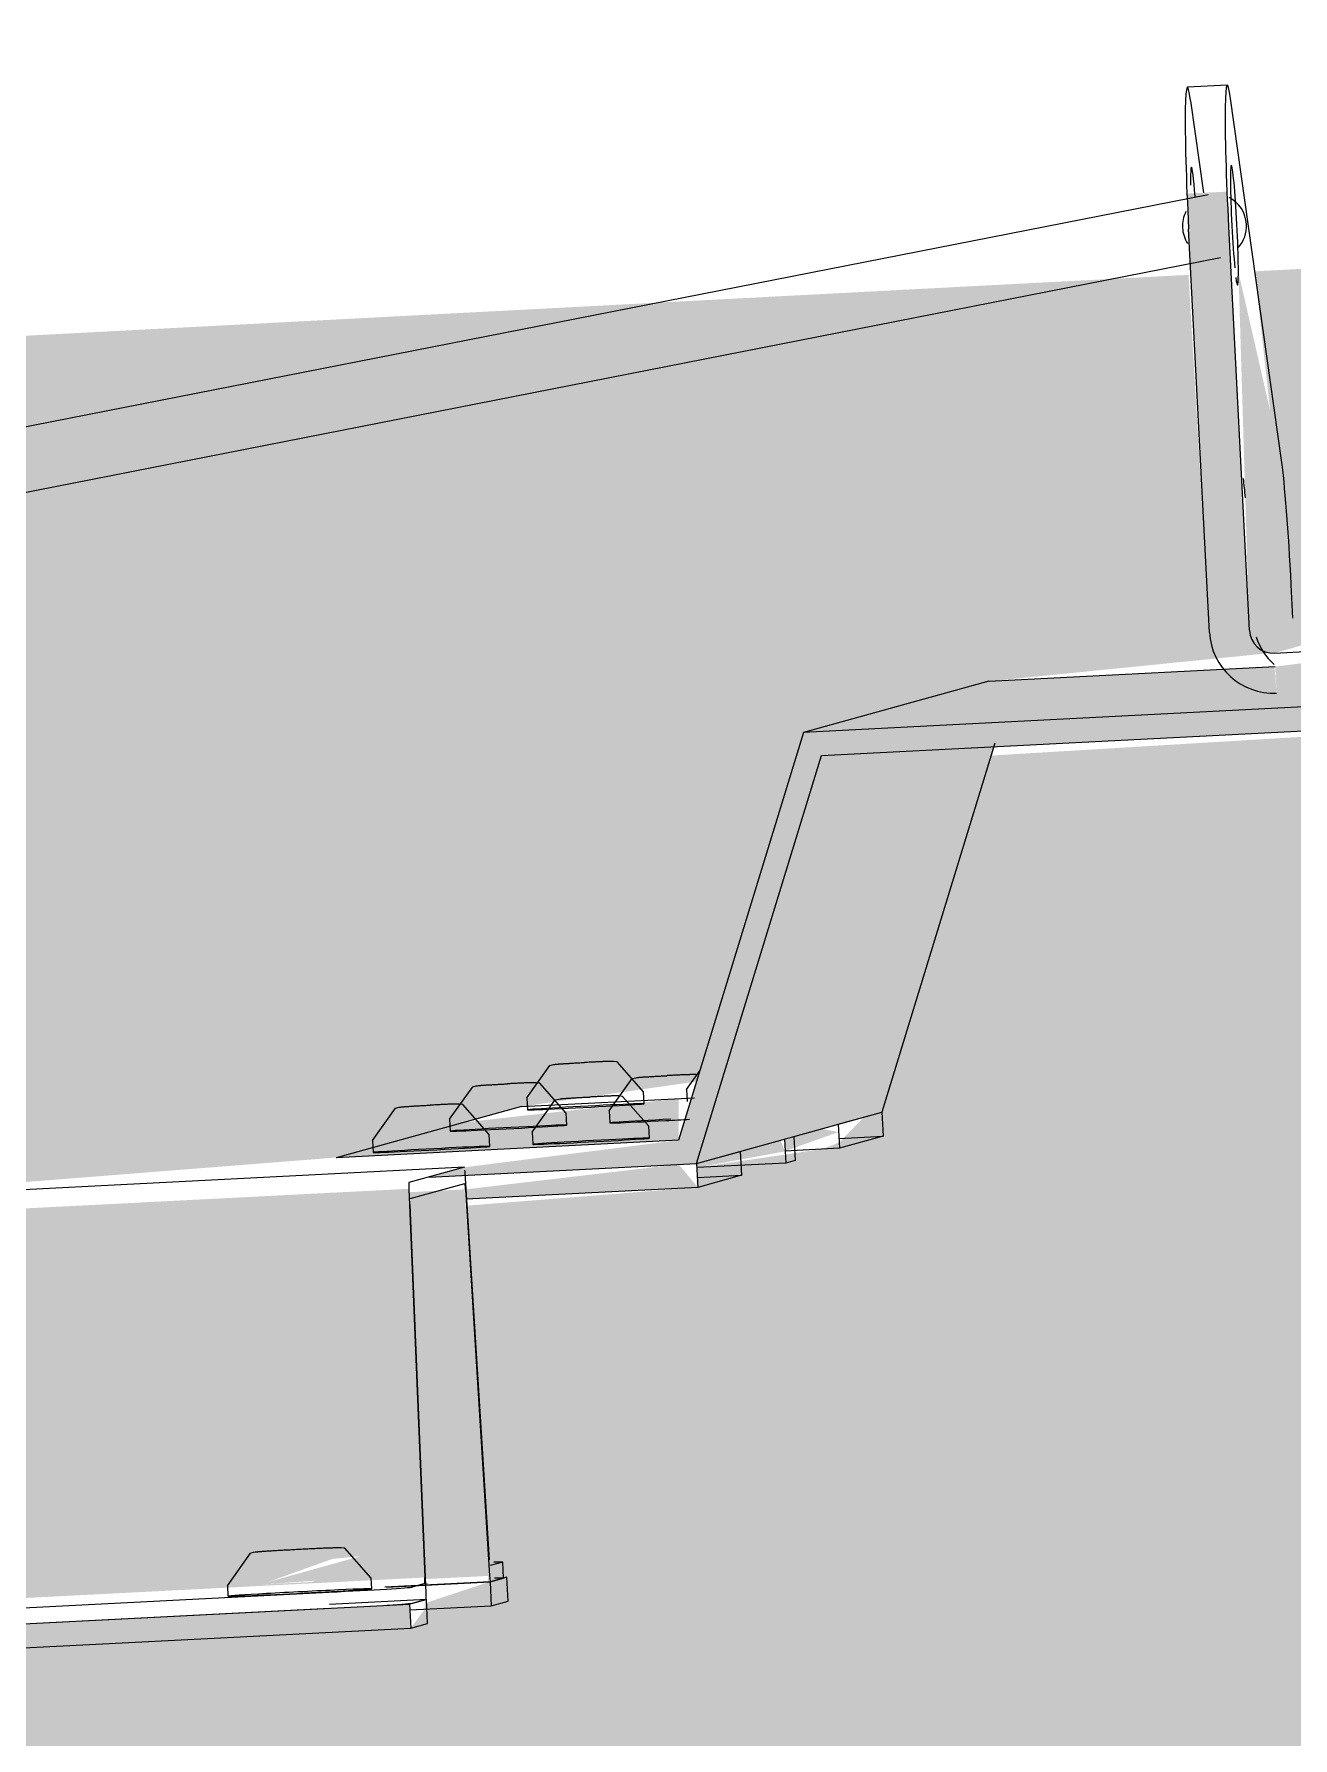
# Model space of a CAD drawing. Header units: millimetres. Extents: x -4612930 to -4329258, y -1064 to 30311.
# Drawn here: x -4403151.1 to -4402993.8, y 11103.3 to 11316.2 of the extents above; entities that cross this region are included whole.
import ezdxf

# ---------------------------------------------------------------- set-up
doc = ezdxf.new("R2010")
doc.units = ezdxf.units.MM
for name, color, linetype, lineweight in [('A-ROOF-PATT', 132, 'Continuous', 5), ('A-WALL-PATT', 111, 'Continuous', 5), ('Q-SPCQ', 91, 'Continuous', 5)]:
    doc.layers.add(name, color=color, linetype=linetype, lineweight=lineweight)

# ---------------------------------------------------------------- blocks, each defined once
blk = doc.blocks.new('Static Line_Sayfa_Metal Deck_Pan Mount - Up to 15 _ pitch - Max 2 Users-1848369-NORTH EAST')
at = {"layer": 'Q-SPCQ'}
for points in [[(4296187.08, 11291.86), (4296192.06, 11292.11), (4296191.86, 11296.49), (4296186.87, 11296.24)], [(4296194.66, 11241.68), (4296200.11, 11243.19), (4296198.68, 11262.94), (4296193.31, 11286.42), (4296194.63, 11242.7)], [(4296138.96, 11228.92), (4296283.38, 11236.3), (4296306.52, 11242.7), (4296244.83, 11238.84), (4296244.97, 11236.33), (4296198.06, 11233.93), (4296197.81, 11237.14), (4296162.1, 11235.31)], [(4296092.19, 11173.37), (4296125.6, 11175.08), (4296141.21, 11226.03), (4296281.44, 11233.2), (4296304.15, 11184.21), (4296347.03, 11187.91), (4296346.95, 11189.4), (4296304.15, 11187.22), (4296283.38, 11236.3), (4296138.96, 11228.92), (4296123.35, 11177.97), (4296096.6, 11174.59)], [(4296125.6, 11175.08), (4296148.74, 11181.47), (4296162.73, 11227.13), (4296141.21, 11226.03), (4296125.75, 11175.58)], [(4296080.54, 11175.78), (4296123.35, 11177.97), (4296123.35, 11183.18), (4296096.6, 11180.21), (4296086.46, 11177.41)], [(4296136.66, 11176.62), (4296143.34, 11178.99), (4296141.21, 11179.39), (4296136.59, 11177.97)], [(4296125.63, 11174.55), (4296136.66, 11176.58), (4296136.05, 11177.97), (4296125.6, 11175.08)], [(4296096.79, 11170.6), (4296125.75, 11172.08), (4296123.35, 11174.96), (4296096.71, 11171.83)], [(4296091.62, 11123.13), (4296099.73, 11123.54), (4296096.6, 11171.83), (4296089.66, 11171.47), (4296091.62, 11123.33)], [(4296071.13, 11122.45), (4296080.35, 11123.12), (4296083.61, 11126), (4296071.31, 11122.57)], [(4296091.63, 11119.38), (4296099.94, 11119.8), (4296099.73, 11122.8), (4296091.63, 11120.12)], [(4296091.63, 11122.57), (4296093.35, 11122.57), (4296091.63, 11122.59)], [(4295890.31, 11106.81), (4296089.87, 11117.02), (4296089.72, 11120.02), (4295890.16, 11109.81)]]:
    blk.add_hatch(color=256, dxfattribs=at).paths.add_polyline_path(points)
h = blk.add_hatch(color=256, dxfattribs=at)
h.paths.add_polyline_path([(4296198.07, 11233.93), (4296220.02, 11235.05), (4296219.76, 11239.96), (4296197.9, 11237.14)])
h.paths.add_polyline_path([(4296189.68, 11241.42), (4296194.61, 11242.7), (4296192.06, 11292.11), (4296187.08, 11291.86), (4296189.66, 11241.68)])
h = blk.add_hatch(color=256, dxfattribs=at)
h.paths.add_polyline_path([(4295892.06, 11113.12), (4295988.95, 11120.02), (4295987.33, 11122.32), (4295992.32, 11121.5), (4295993.16, 11118.29), (4296091.62, 11123.33), (4296089.64, 11171.9), (4295890.09, 11161.7), (4295892.06, 11113.17)])
h.paths.add_polyline_path([(4295900.04, 11113.7), (4295909.01, 11116.91), (4295911.62, 11116.46), (4295909.01, 11114.16), (4295904.38, 11113.93)])
h.paths.add_polyline_path([(4295945.67, 11116.04), (4295954.65, 11119.25), (4295957.26, 11118.8), (4295954.65, 11116.5), (4295950.02, 11116.26)])
h.paths.add_polyline_path([(4296025.49, 11120.12), (4296030.47, 11122.57), (4296034.47, 11120.58)])
h.paths.add_polyline_path([(4296071.13, 11122.45), (4296080.11, 11125.66), (4296083.61, 11126), (4296077.56, 11122.78), (4296073.33, 11122.57)])
for p, q in [((4296191.9, 11309.79), (4296186.92, 11309.54)), ((4296187.32, 11307.85), (4296188.94, 11296.34)), ((4296198.68, 11262.94), (4296192.31, 11308.11)), ((4296189.53, 11296.11), (4295948.62, 11248.8)), ((4296189.68, 11241.42), (4296187.08, 11291.86)), ((4296192.06, 11292.11), (4296194.66, 11241.68)), ((4295950.16, 11240.95), (4296191.08, 11288.26)), ((4296200.11, 11243.19), (4296199.9, 11247.35)), ((4296197.81, 11238.84), (4296219.76, 11239.96)), ((4296283.38, 11236.3), (4296138.96, 11228.92)), ((4296162.1, 11235.31), (4296197.9, 11237.14)), ((4296162.1, 11235.31), (4296138.96, 11228.92)), ((4296141.21, 11226.03), (4296281.44, 11233.2)), ((4296138.96, 11228.92), (4296123.35, 11177.97)), ((4296162.87, 11227.59), (4296148.74, 11181.47)), ((4296125.6, 11175.08), (4296141.21, 11226.03)), ((4296124.33, 11184.29), (4296126.01, 11186.66)), ((4296103.69, 11182.17), (4296125.32, 11183.28)), ((4296104.37, 11183.27), (4296104.45, 11181.77)), ((4296119.02, 11182.52), (4296118.95, 11184.02)), ((4296124.33, 11184.29), (4296124.4, 11182.79)), ((4296103.69, 11182.17), (4296080.54, 11175.78)), ((4296109.38, 11179.86), (4296109.3, 11181.36)), ((4296114.68, 11181.63), (4296114.76, 11180.13)), ((4296125.6, 11175.08), (4296148.74, 11181.47)), ((4296143.29, 11179.97), (4296148.74, 11181.47)), ((4296148.74, 11181.47), (4296148.9, 11178.48)), ((4296094.73, 11180.61), (4296094.8, 11179.11)), ((4296099.74, 11177.2), (4296099.66, 11178.69)), ((4296105.04, 11178.96), (4296105.12, 11177.47)), ((4296119.69, 11178.22), (4296119.62, 11179.72)), ((4296143.29, 11179.97), (4296143.45, 11176.97)), ((4296123.35, 11177.97), (4296080.54, 11175.78)), ((4296085.08, 11177.94), (4296085.16, 11176.45)), ((4296125.6, 11175.08), (4296131.05, 11176.58)), ((4296131.05, 11176.58), (4296131.2, 11173.59)), ((4296136.58, 11178.11), (4296137.17, 11178.28)), ((4296136.58, 11178.11), (4296136.73, 11175.12)), ((4296143.45, 11176.97), (4296136.66, 11176.62)), ((4296137.17, 11178.28), (4296137.76, 11178.44)), ((4296137.76, 11178.44), (4296137.92, 11175.44)), ((4296143.38, 11178.19), (4296148.9, 11178.48)), ((4296148.9, 11178.48), (4296143.45, 11176.97)), ((4296096.6, 11174.59), (4296006.57, 11169.98)), ((4296096.6, 11174.59), (4296089.65, 11172.67)), ((4296092.19, 11173.37), (4296125.6, 11175.08)), ((4296092.19, 11173.37), (4296125.6, 11175.08)), ((4296125.6, 11175.08), (4296125.75, 11172.08)), ((4296136.73, 11175.12), (4296125.63, 11174.55)), ((4296137.32, 11175.28), (4296136.73, 11175.12)), ((4296137.92, 11175.44), (4296137.32, 11175.28)), ((4296089.81, 11170.69), (4296096.63, 11172.57)), ((4296099.7, 11125.56), (4296096.68, 11173.85)), ((4296125.69, 11173.31), (4296131.2, 11173.59)), ((4296131.2, 11173.59), (4296125.75, 11172.08)), ((4296089.64, 11171.9), (4296091.62, 11123.33)), ((4296096.71, 11171.83), (4296099.73, 11123.54)), ((4296125.75, 11172.08), (4296096.79, 11170.6)), ((4296091.78, 11121.35), (4296089.81, 11169.93)), ((4296085, 11121.92), (4296084.94, 11123.24)), ((4296101.36, 11125.26), (4296099.78, 11124.82)), ((4296101.88, 11123.38), (4296099.78, 11122.8)), ((4296099.81, 11122.81), (4296101.46, 11123.26)), ((4296101.47, 11123.27), (4296101.36, 11125.26)), ((4296102.03, 11120.38), (4296101.88, 11123.38)), ((4295900.04, 11112.32), (4296079.64, 11121.5)), ((4296066.96, 11122.31), (4296067.03, 11121)), ((4296099.78, 11122.8), (4296086.63, 11122.12)), ((4296086.82, 11122.14), (4296099.81, 11122.81)), ((4296091.61, 11122.57), (4296090.04, 11122.13)), ((4296099.78, 11122.8), (4296099.94, 11119.8)), ((4295890.16, 11109.81), (4296089.72, 11120.02)), ((4295900.14, 11110.32), (4296079.74, 11119.51)), ((4296091.82, 11120.6), (4296079.72, 11119.98)), ((4296091.82, 11120.6), (4296089.72, 11120.02)), ((4296089.72, 11120.02), (4296089.87, 11117.02)), ((4296089.76, 11119.28), (4296099.94, 11119.8)), ((4296090.14, 11120.13), (4296091.78, 11120.59)), ((4296091.97, 11117.6), (4296091.82, 11120.6)), ((4296099.94, 11119.8), (4296102.03, 11120.38)), ((4295890.31, 11106.81), (4296089.87, 11117.02)), ((4296089.87, 11117.02), (4296091.97, 11117.6))]:
    blk.add_line(p, q, dxfattribs=at)
at = {"layer": 'Q-SPCQ', "flags": 128}
for points in [[(4296104.37, 11183.27), (4296107.25, 11187.32), (4296107.7, 11187.42), (4296107.87, 11187.45), (4296107.97, 11187.46), (4296108.04, 11187.47), (4296108.1, 11187.47), (4296108.16, 11187.48), (4296108.21, 11187.48), (4296108.27, 11187.49), (4296108.33, 11187.49), (4296108.39, 11187.5), (4296108.46, 11187.5), (4296108.53, 11187.51), (4296108.6, 11187.51), (4296108.68, 11187.52), (4296108.76, 11187.52), (4296108.84, 11187.53), (4296108.93, 11187.53), (4296109.02, 11187.54), (4296109.12, 11187.54), (4296109.22, 11187.55), (4296109.32, 11187.56), (4296109.43, 11187.56), (4296109.54, 11187.57), (4296109.65, 11187.57), (4296109.76, 11187.58), (4296109.88, 11187.59), (4296110, 11187.59), (4296110.12, 11187.6), (4296110.24, 11187.61), (4296110.37, 11187.62), (4296110.5, 11187.62), (4296110.62, 11187.63), (4296110.75, 11187.64), (4296110.88, 11187.64), (4296111.02, 11187.65), (4296111.15, 11187.66), (4296111.28, 11187.66), (4296111.41, 11187.67), (4296111.55, 11187.68), (4296111.59, 11187.68)], [(4296118.95, 11184.02), (4296115.66, 11187.75), (4296115.2, 11187.81), (4296115.03, 11187.82), (4296114.94, 11187.82), (4296114.87, 11187.82), (4296114.81, 11187.82), (4296114.75, 11187.82), (4296114.69, 11187.82), (4296114.63, 11187.82), (4296114.57, 11187.81), (4296114.51, 11187.81), (4296114.45, 11187.81), (4296114.38, 11187.81), (4296114.3, 11187.8), (4296114.22, 11187.8), (4296114.14, 11187.8), (4296114.06, 11187.8), (4296113.97, 11187.79), (4296113.88, 11187.79), (4296113.78, 11187.78), (4296113.68, 11187.78), (4296113.58, 11187.78), (4296113.48, 11187.77), (4296113.37, 11187.77), (4296113.25, 11187.76), (4296113.14, 11187.76), (4296113.02, 11187.75), (4296112.9, 11187.74), (4296112.78, 11187.74), (4296112.66, 11187.73), (4296112.53, 11187.73), (4296112.41, 11187.72), (4296112.28, 11187.71), (4296112.15, 11187.71), (4296112.02, 11187.7), (4296111.89, 11187.69), (4296111.75, 11187.69), (4296111.62, 11187.68), (4296111.59, 11187.68)], [(4296094.73, 11180.61), (4296097.61, 11184.66), (4296098.06, 11184.76), (4296098.23, 11184.78), (4296098.33, 11184.8), (4296098.4, 11184.8), (4296098.46, 11184.81), (4296098.51, 11184.81), (4296098.57, 11184.82), (4296098.63, 11184.82), (4296098.69, 11184.83), (4296098.75, 11184.83), (4296098.82, 11184.84), (4296098.88, 11184.84), (4296098.96, 11184.85), (4296099.04, 11184.85), (4296099.12, 11184.86), (4296099.2, 11184.86), (4296099.29, 11184.87), (4296099.38, 11184.87), (4296099.48, 11184.88), (4296099.58, 11184.89), (4296099.68, 11184.89), (4296099.78, 11184.9), (4296099.89, 11184.9), (4296100, 11184.91), (4296100.12, 11184.92), (4296100.24, 11184.92), (4296100.35, 11184.93), (4296100.48, 11184.94), (4296100.6, 11184.94), (4296100.73, 11184.95), (4296100.85, 11184.96), (4296100.98, 11184.96), (4296101.11, 11184.97), (4296101.24, 11184.98), (4296101.37, 11184.99), (4296101.51, 11184.99), (4296101.64, 11185), (4296101.77, 11185.01), (4296101.91, 11185.01), (4296101.95, 11185.02)], [(4296109.3, 11181.36), (4296106.02, 11185.09), (4296105.56, 11185.15), (4296105.39, 11185.15), (4296105.29, 11185.16), (4296105.22, 11185.16), (4296105.16, 11185.15), (4296105.11, 11185.15), (4296105.05, 11185.15), (4296104.99, 11185.15), (4296104.93, 11185.15), (4296104.87, 11185.15), (4296104.8, 11185.15), (4296104.73, 11185.14), (4296104.66, 11185.14), (4296104.58, 11185.14), (4296104.5, 11185.13), (4296104.42, 11185.13), (4296104.33, 11185.13), (4296104.24, 11185.12), (4296104.14, 11185.12), (4296104.04, 11185.12), (4296103.94, 11185.11), (4296103.83, 11185.11), (4296103.72, 11185.1), (4296103.61, 11185.1), (4296103.5, 11185.09), (4296103.38, 11185.09), (4296103.26, 11185.08), (4296103.14, 11185.07), (4296103.02, 11185.07), (4296102.89, 11185.06), (4296102.76, 11185.06), (4296102.64, 11185.05), (4296102.51, 11185.04), (4296102.37, 11185.04), (4296102.24, 11185.03), (4296102.11, 11185.02), (4296101.98, 11185.02), (4296101.95, 11185.02)], [(4296114.68, 11181.63), (4296117.56, 11185.68), (4296118.02, 11185.78), (4296118.18, 11185.81), (4296118.28, 11185.82), (4296118.35, 11185.82), (4296118.41, 11185.83), (4296118.47, 11185.83), (4296118.53, 11185.84), (4296118.58, 11185.84), (4296118.64, 11185.85), (4296118.7, 11185.85), (4296118.77, 11185.86), (4296118.84, 11185.86), (4296118.91, 11185.87), (4296118.99, 11185.87), (4296119.07, 11185.88), (4296119.16, 11185.88), (4296119.25, 11185.89), (4296119.34, 11185.89), (4296119.43, 11185.9), (4296119.53, 11185.91), (4296119.63, 11185.91), (4296119.74, 11185.92), (4296119.85, 11185.92), (4296119.96, 11185.93), (4296120.07, 11185.94), (4296120.19, 11185.94), (4296120.31, 11185.95), (4296120.43, 11185.96), (4296120.56, 11185.96), (4296120.68, 11185.97), (4296120.81, 11185.98), (4296120.94, 11185.99), (4296121.07, 11185.99), (4296121.2, 11186), (4296121.33, 11186.01), (4296121.46, 11186.01), (4296121.59, 11186.02), (4296121.73, 11186.03), (4296121.86, 11186.03), (4296121.91, 11186.04)], [(4296125.52, 11186.17), (4296125.35, 11186.17), (4296125.25, 11186.18), (4296125.18, 11186.18), (4296125.12, 11186.18), (4296125.06, 11186.17), (4296125, 11186.17), (4296124.95, 11186.17), (4296124.89, 11186.17), (4296124.82, 11186.17), (4296124.76, 11186.17), (4296124.69, 11186.16), (4296124.62, 11186.16), (4296124.54, 11186.16), (4296124.46, 11186.16), (4296124.37, 11186.15), (4296124.28, 11186.15), (4296124.19, 11186.14), (4296124.1, 11186.14), (4296124, 11186.14), (4296123.89, 11186.13), (4296123.79, 11186.13), (4296123.68, 11186.12), (4296123.57, 11186.12), (4296123.45, 11186.11), (4296123.34, 11186.11), (4296123.22, 11186.1), (4296123.1, 11186.1), (4296122.97, 11186.09), (4296122.85, 11186.08), (4296122.72, 11186.08), (4296122.59, 11186.07), (4296122.46, 11186.06), (4296122.33, 11186.06), (4296122.2, 11186.05), (4296122.07, 11186.04), (4296121.93, 11186.04), (4296121.91, 11186.04)], [(4296105.04, 11178.96), (4296107.92, 11183.01), (4296108.37, 11183.12), (4296108.54, 11183.14), (4296108.64, 11183.15), (4296108.71, 11183.16), (4296108.77, 11183.17), (4296108.83, 11183.17), (4296108.88, 11183.18), (4296108.94, 11183.18), (4296109, 11183.18), (4296109.06, 11183.19), (4296109.13, 11183.19), (4296109.2, 11183.2), (4296109.27, 11183.2), (4296109.35, 11183.21), (4296109.43, 11183.21), (4296109.51, 11183.22), (4296109.6, 11183.22), (4296109.69, 11183.23), (4296109.79, 11183.24), (4296109.89, 11183.24), (4296109.99, 11183.25), (4296110.1, 11183.25), (4296110.21, 11183.26), (4296110.32, 11183.27), (4296110.43, 11183.27), (4296110.55, 11183.28), (4296110.67, 11183.29), (4296110.79, 11183.29), (4296110.91, 11183.3), (4296111.04, 11183.31), (4296111.17, 11183.31), (4296111.29, 11183.32), (4296111.42, 11183.33), (4296111.55, 11183.34), (4296111.69, 11183.34), (4296111.82, 11183.35), (4296111.95, 11183.36), (4296112.08, 11183.36), (4296112.22, 11183.37), (4296112.26, 11183.37)], [(4296119.62, 11179.72), (4296116.33, 11183.45), (4296115.87, 11183.5), (4296115.7, 11183.51), (4296115.61, 11183.51), (4296115.54, 11183.51), (4296115.48, 11183.51), (4296115.42, 11183.51), (4296115.36, 11183.51), (4296115.3, 11183.51), (4296115.24, 11183.51), (4296115.18, 11183.5), (4296115.12, 11183.5), (4296115.05, 11183.5), (4296114.97, 11183.5), (4296114.89, 11183.49), (4296114.81, 11183.49), (4296114.73, 11183.49), (4296114.64, 11183.48), (4296114.55, 11183.48), (4296114.45, 11183.48), (4296114.35, 11183.47), (4296114.25, 11183.47), (4296114.15, 11183.46), (4296114.04, 11183.46), (4296113.92, 11183.45), (4296113.81, 11183.45), (4296113.69, 11183.44), (4296113.57, 11183.44), (4296113.45, 11183.43), (4296113.33, 11183.43), (4296113.2, 11183.42), (4296113.08, 11183.41), (4296112.95, 11183.41), (4296112.82, 11183.4), (4296112.69, 11183.39), (4296112.56, 11183.39), (4296112.42, 11183.38), (4296112.29, 11183.37), (4296112.26, 11183.37)], [(4296085.08, 11177.94), (4296087.97, 11181.99), (4296088.42, 11182.1), (4296088.59, 11182.12), (4296088.68, 11182.13), (4296088.75, 11182.14), (4296088.81, 11182.15), (4296088.87, 11182.15), (4296088.93, 11182.15), (4296088.98, 11182.16), (4296089.04, 11182.16), (4296089.11, 11182.17), (4296089.17, 11182.17), (4296089.24, 11182.18), (4296089.32, 11182.18), (4296089.39, 11182.19), (4296089.47, 11182.19), (4296089.56, 11182.2), (4296089.65, 11182.2), (4296089.74, 11182.21), (4296089.83, 11182.22), (4296089.93, 11182.22), (4296090.04, 11182.23), (4296090.14, 11182.23), (4296090.25, 11182.24), (4296090.36, 11182.25), (4296090.48, 11182.25), (4296090.59, 11182.26), (4296090.71, 11182.27), (4296090.83, 11182.27), (4296090.96, 11182.28), (4296091.08, 11182.29), (4296091.21, 11182.29), (4296091.34, 11182.3), (4296091.47, 11182.31), (4296091.6, 11182.31), (4296091.73, 11182.32), (4296091.86, 11182.33), (4296092, 11182.34), (4296092.13, 11182.34), (4296092.26, 11182.35), (4296092.31, 11182.35)], [(4296099.66, 11178.69), (4296096.38, 11182.43), (4296095.92, 11182.48), (4296095.75, 11182.49), (4296095.65, 11182.49), (4296095.58, 11182.49), (4296095.52, 11182.49), (4296095.46, 11182.49), (4296095.41, 11182.49), (4296095.35, 11182.49), (4296095.29, 11182.49), (4296095.23, 11182.48), (4296095.16, 11182.48), (4296095.09, 11182.48), (4296095.02, 11182.48), (4296094.94, 11182.47), (4296094.86, 11182.47), (4296094.77, 11182.47), (4296094.68, 11182.46), (4296094.59, 11182.46), (4296094.5, 11182.46), (4296094.4, 11182.45), (4296094.3, 11182.45), (4296094.19, 11182.44), (4296094.08, 11182.44), (4296093.97, 11182.43), (4296093.85, 11182.43), (4296093.74, 11182.42), (4296093.62, 11182.42), (4296093.5, 11182.41), (4296093.37, 11182.4), (4296093.25, 11182.4), (4296093.12, 11182.39), (4296092.99, 11182.39), (4296092.86, 11182.38), (4296092.73, 11182.37), (4296092.6, 11182.37), (4296092.47, 11182.36), (4296092.33, 11182.35), (4296092.31, 11182.35)], [(4296066.96, 11122.31), (4296069.85, 11126.37), (4296069.9, 11126.38)], [(4296084.94, 11123.24), (4296081.65, 11126.98), (4296081.18, 11127.03), (4296081, 11127.04), (4296080.9, 11127.04), (4296080.81, 11127.04), (4296080.74, 11127.04), (4296080.66, 11127.04), (4296080.59, 11127.04), (4296080.51, 11127.04), (4296080.42, 11127.04), (4296080.33, 11127.03), (4296080.24, 11127.03), (4296080.13, 11127.03), (4296080.03, 11127.02), (4296079.91, 11127.02), (4296079.79, 11127.01), (4296079.66, 11127.01), (4296079.53, 11127), (4296079.39, 11127), (4296079.25, 11126.99), (4296079.1, 11126.98), (4296078.95, 11126.98), (4296078.79, 11126.97), (4296078.63, 11126.96), (4296078.46, 11126.96), (4296078.29, 11126.95), (4296078.11, 11126.94), (4296077.93, 11126.93), (4296077.75, 11126.92), (4296077.56, 11126.91), (4296077.37, 11126.91), (4296077.18, 11126.9), (4296076.99, 11126.89), (4296076.79, 11126.88), (4296076.59, 11126.87), (4296076.39, 11126.86), (4296076.19, 11126.85), (4296075.99, 11126.84), (4296075.79, 11126.83), (4296075.59, 11126.82), (4296075.39, 11126.81), (4296075.19, 11126.8), (4296074.99, 11126.78), (4296074.79, 11126.77), (4296074.6, 11126.76), (4296074.4, 11126.75), (4296074.21, 11126.74), (4296074.02, 11126.73), (4296073.83, 11126.72), (4296073.65, 11126.71), (4296073.47, 11126.7), (4296073.29, 11126.69), (4296073.11, 11126.68), (4296072.94, 11126.67), (4296072.78, 11126.66), (4296072.62, 11126.65), (4296072.46, 11126.64), (4296072.31, 11126.63), (4296072.16, 11126.63), (4296072.02, 11126.62), (4296071.89, 11126.61), (4296071.76, 11126.6), (4296071.63, 11126.59), (4296071.52, 11126.58), (4296071.41, 11126.58), (4296071.3, 11126.57), (4296071.2, 11126.56), (4296071.11, 11126.56), (4296071.02, 11126.55), (4296070.94, 11126.54), (4296070.86, 11126.54), (4296070.78, 11126.53), (4296070.71, 11126.52), (4296070.63, 11126.52), (4296070.54, 11126.51), (4296070.41, 11126.49), (4296070.16, 11126.45), (4296069.9, 11126.38)]]:
    blk.add_lwpolyline(points, dxfattribs=at)
at = {"layer": 'Q-SPCQ'}
for centre, major_axis, ratio, start_param, end_param in [((4296192.8, 11292.31), (-0.89, 17.48), 0.042464, 5.838826, 7.863408), ((4296187.81, 11292.06), (-0.89, 17.48), 0.042464, 5.838826, 7.863408), ((4296187.81, 11292.06), (-0.38, 7.49), 0.042464, 0.009426, 0.794824), ((4296187.81, 11292.06), (-0.38, 7.49), 0.042464, 5.245414, 6.283185), ((4296192.8, 11292.31), (-0.38, 7.49), 0.042464, 0.009426, 1.580222), ((4296192.8, 11292.31), (-0.38, 7.49), 0.042464, 4.721815, 6.283185), ((4296190.31, 11292.19), (-1.07, 3.86), 0.999054, 4.494151, 5.541349), ((4296190.31, 11292.19), (-1.07, 3.86), 0.999054, 0.82896, 1.352559), ((4296190.31, 11292.19), (-1.07, 3.86), 0.999054, 1.352559, 1.876158), ((4296192.8, 11292.31), (-0.38, 7.49), 0.042464, 1.580222, 2.36562), ((4296192.8, 11292.31), (-0.38, 7.49), 0.042464, 3.151019, 4.721815), ((4296190.31, 11292.19), (-1.07, 3.86), 0.999054, 3.708753, 4.494151), ((4296192.8, 11292.31), (-0.38, 7.49), 0.042464, 2.62742, 3.141593), ((4296199.17, 11247.14), (-0.89, 17.48), 0.042464, 4.721815, 5.838826), ((4296194.18, 11246.89), (-0.89, 17.48), 0.042464, 5.415453, 5.615424), ((4296197.66, 11241.83), (-2.13, 7.71), 0.999054, 1.352559, 2.923355), ((4296197.66, 11241.83), (-0.8, 2.89), 0.999054, 1.352559, 2.923355), ((4296203.11, 11243.34), (-2.13, 7.71), 0.999054, 1.614358, 2.137957), ((4296111.74, 11182.15), (7.29, 0.38), 0.009417, 1.528317, 4.66991), ((4296111.74, 11182.15), (7.29, 0.38), 0.009417, 4.66991, 7.811503), ((4296102.09, 11179.48), (7.29, 0.38), 0.009417, 1.528317, 4.66991), ((4296102.09, 11179.48), (7.29, 0.38), 0.009417, 4.66991, 7.811503), ((4296122.05, 11180.51), (7.29, 0.38), 0.009417, 1.528317, 4.66991), ((4296122.05, 11180.51), (7.29, 0.38), 0.009417, 4.66991, 5.086798), ((4296092.45, 11176.82), (7.29, 0.38), 0.009417, 1.528317, 4.66991), ((4296092.45, 11176.82), (7.29, 0.38), 0.009417, 4.66991, 7.811503), ((4296112.41, 11177.84), (7.29, 0.38), 0.009417, 1.528317, 4.66991), ((4296112.41, 11177.84), (7.29, 0.38), 0.009417, 4.66991, 7.811503), ((4296089.7, 11171.67), (-0.051, 0.999), 0.042464, 0.009426, 1.328063), ((4296096.69, 11171.57), (-0.051, 0.999), 0.042464, 4.973974, 6.283185), ((4296096.65, 11173.59), (-0.051, 0.999), 0.042464, 4.973974, 5.41352), ((4296089.87, 11169.69), (-0.051, 0.999), 0.042464, 0.009426, 0.229199), ((4296091.56, 11123.57), (-0.051, 0.999), 0.042464, 3.370791, 4.469655), ((4296099.76, 11123.81), (-0.051, 0.999), 0.042464, 1.832382, 2.931246), ((4296099.72, 11125.82), (-0.051, 0.999), 0.042464, 2.931246, 3.141593), ((4296091.38, 11124.75), (9.99, 0.51), 0.009417, 6.240706, 6.764305), ((4296091.48, 11122.75), (9.99, 0.51), 0.009417, 6.240706, 6.764305), ((4296076.02, 11121.46), (8.99, 0.46), 0.009417, 3.099114, 6.240706), ((4296076.02, 11121.46), (8.99, 0.46), 0.009417, 6.240706, 9.382299), ((4296080.06, 11121.62), (9.99, 0.51), 0.009417, 4.66991, 6.240706), ((4296091.73, 11121.59), (-0.051, 0.999), 0.042464, 3.151019, 4.469655), ((4296080.16, 11119.62), (9.99, 0.51), 0.009417, 5.455308, 6.240706)]:
    blk.add_ellipse(centre, major_axis=major_axis, ratio=ratio, start_param=start_param, end_param=end_param, dxfattribs=at)

msp = doc.modelspace()

# ---------------------------------------------------------------- hatches: boundary and pattern name
at = {"layer": 'A-ROOF-PATT'}
h = msp.add_hatch(dxfattribs=at)
h.set_pattern_fill('FP_164', color=256, style=0, pattern_type=2)
h.set_pattern_definition([(3.05, (-8687274.0906, -226018.123), (-59.9198678984, -0.0001809275), [])])
h.paths.add_polyline_path([(-4420938.25, 9462.05), (-4394296, 10866.67), (-4390148.46, 11181.06), (-4386730.62, 11362.94), (-4386730.62, 11371.18), (-4392008.36, 11099.1), (-4393113.72, 11191.54), (-4393570.2, 11217.27), (-4393684.5, 11211.19), (-4393684.5, 11207.58), (-4393786.07, 11202.19), (-4393870.97, 11203.47), (-4393870.97, 11253.77), (-4393952.64, 11239.31), (-4393960.46, 11233.29), (-4393979.62, 11227.35), (-4393998.26, 11226.59), (-4394085.29, 11228.29), (-4394098.16, 11233.94), (-4394108.03, 11241.77), (-4394116.67, 11254.33), (-4394123.04, 11267.69), (-4394283.38, 11239.31), (-4394291.2, 11233.29), (-4394310.36, 11227.35), (-4394329, 11226.59), (-4394416.03, 11228.29), (-4394428.9, 11233.94), (-4394438.77, 11241.77), (-4394446.28, 11251.59), (-4394452.29, 11271.56), (-4394451.86, 11284.9), (-4394451.25, 11289.53), (-4394446.28, 11301.59), (-4394438.36, 11311.94), (-4394428.04, 11319.89), (-4394416.03, 11324.88), (-4394403.14, 11326.59), (-4394351.53, 11328.79), (-4394164.16, 11361.95), (-4394164.16, 11503.7), (-4398948.33, 11502.07), (-4402998.58, 11286.53), (-4402993.82, 11243.19), (-4403004.32, 11242.7), (-4403006.86, 11286.09), (-4405609.42, 11149.87), (-4405639.06, 11148.69), (-4405869.21, 11136.07), (-4420828.6, 9474.23)])
h.paths.add_polyline_path([(-4406258.15, 10300.91), (-4406258.3, 10306.94), (-4406235.16, 10313.3), (-4406213.4, 10316.43), (-4406197.79, 10360.66), (-4406176.89, 10366.43), (-4406032.47, 10373.82), (-4406011.71, 10324.73), (-4405968.9, 10326.92), (-4405968.9, 10323.88), (-4405974.15, 10321.44), (-4405974.04, 10319.42), (-4405991.85, 10316.74), (-4405991.73, 10314.53), (-4406036.64, 10312.24), (-4406038.1, 10318.34), (-4406057.56, 10364.32), (-4406176.6, 10357.15), (-4406192.51, 10311.97), (-4406195.6, 10309.09), (-4406197.79, 10307.98), (-4406213.36, 10305.41), (-4406213.4, 10303.19), (-4406215.65, 10303.08)])
h.paths.add_polyline_path([(-4406141.19, 10369.96), (-4406127.5, 10374.31), (-4406127.92, 10382.53), (-4406107.01, 10383.11), (-4406106.46, 10372.59), (-4406127.92, 10370.78)])
h.paths.add_polyline_path([(-4405964.83, 10371.61), (-4405962.88, 10375.18), (-4405963.07, 10377.44), (-4405963.11, 10427.25), (-4405758.43, 10436.63), (-4405755.41, 10384.58), (-4405763.51, 10384.17), (-4405765.27, 10381.82), (-4405906.26, 10374.6)])
h.paths.add_polyline_path([(-4406144.95, 10392.78), (-4406149.93, 10392.53), (-4406148.34, 10439.9), (-4406143.35, 10440.15), (-4406143.35, 10413.73), (-4406143.95, 10405.88)])
h.paths.add_polyline_path([(-4406144.33, 10372.8), (-4406143.35, 10407.95), (-4406141.21, 10406.06), (-4406140.65, 10373.82), (-4406141.19, 10373.67)])
h.paths.add_polyline_path([(-4406128.33, 10384.68), (-4406123.03, 10390.47), (-4406113.38, 10392.1), (-4406109.09, 10390.85), (-4406109.09, 10386.22), (-4406125.54, 10384.81)])
h.paths.add_polyline_path([(-4405965.05, 10427.25), (-4405957.99, 10429.18), (-4405897.9, 10434.13), (-4405894.7, 10435.01), (-4405848.66, 10436.61), (-4405848.51, 10434.78), (-4405958.11, 10427.61)])
h.paths.add_polyline_path([(-4405902.25, 10437.88), (-4405903.65, 10439.81), (-4405905.35, 10439.72), (-4405905.55, 10501.79), (-4405903.62, 10503.51), (-4405902.25, 10503.89), (-4405901.33, 10438.13)])
h.paths.add_polyline_path([(-4405523.58, 10504.3), (-4405656.03, 10499.09), (-4405655.97, 10500.97), (-4405652.77, 10501.85), (-4405606.74, 10503.45), (-4405606.58, 10501.61), (-4405523.57, 10504.3)])
h.paths.add_polyline_path([(-4405722.9, 10438.44), (-4405720.96, 10442.02), (-4405721.14, 10444.28), (-4405721.19, 10494.09), (-4405516.5, 10503.46), (-4405513.48, 10451.42), (-4405521.58, 10451.01), (-4405523.34, 10448.65), (-4405664.33, 10441.44)])
h.paths.add_polyline_path([(-4405873.83, 10438.71), (-4405874.21, 10446.12), (-4405850.75, 10447.04), (-4405850.38, 10439.91), (-4405871.13, 10438.78)])
h.paths.add_polyline_path([(-4405871.18, 10453.38), (-4405865.41, 10457.09), (-4405863.28, 10454.85), (-4405871.13, 10453.39)])
h.paths.add_polyline_path([(-4405867.84, 10449.53), (-4405867.84, 10452.87), (-4405863.25, 10454.24), (-4405862.98, 10455), (-4405858.95, 10457.09), (-4405854.53, 10454.24), (-4405858.17, 10450.03), (-4405863.28, 10449.76)])
h.paths.add_polyline_path([(-4405660.32, 10504.71), (-4405660.98, 10506.68), (-4405663.5, 10508.82), (-4405663.62, 10568.63), (-4405662.62, 10570.09), (-4405660.32, 10570.72), (-4405659.4, 10504.97)])
h.paths.add_polyline_path([(-4405281.65, 10571.13), (-4405285.87, 10570.92), (-4405414.1, 10565.92), (-4405414.04, 10567.8), (-4405408.92, 10568.78), (-4405364.81, 10570.29), (-4405364.65, 10568.45), (-4405281.64, 10571.13)])
h.paths.add_polyline_path([(-4405480.97, 10505.28), (-4405479.03, 10508.86), (-4405479.22, 10511.11), (-4405479.26, 10560.93), (-4405274.57, 10570.3), (-4405271.55, 10518.26), (-4405469.87, 10505.85)])
h.paths.add_polyline_path([(-4405631.9, 10505.54), (-4405632.29, 10512.95), (-4405608.72, 10511.83), (-4405608.46, 10506.74), (-4405629.2, 10505.61)])
h.paths.add_polyline_path([(-4405906.63, 10505.74), (-4405909.6, 10506.97), (-4405913.15, 10507.64), (-4405913.33, 10511.23), (-4405907.03, 10514.54), (-4405906, 10516.18), (-4405900.56, 10515.42), (-4405897.64, 10516.05), (-4405666.61, 10582.16), (-4405663.68, 10583.13), (-4405658.63, 10582.26), (-4405655.72, 10582.89), (-4405424.68, 10648.99), (-4405421.75, 10649.96), (-4405416.7, 10649.1), (-4405413.79, 10649.73), (-4405182.76, 10715.83), (-4405179.82, 10716.8), (-4405174.77, 10715.93), (-4405171.86, 10716.56), (-4404938.12, 10781.28), (-4404941.03, 10782.77), (-4404932.84, 10782.77), (-4404929.6, 10783.49), (-4404696.19, 10848.12), (-4404699.1, 10849.61), (-4404690.92, 10849.61), (-4404687.67, 10850.33), (-4404454.26, 10914.96), (-4404457.18, 10916.44), (-4404448.99, 10916.44), (-4404445.74, 10917.17), (-4404212.34, 10981.79), (-4404215.25, 10983.28), (-4404207.06, 10983.28), (-4404203.81, 10984), (-4403973.11, 11050.01), (-4403970.18, 11050.99), (-4403965.13, 11050.12), (-4403962.22, 11050.75), (-4403731.19, 11116.85), (-4403728.25, 11117.82), (-4403723.2, 11116.96), (-4403720.29, 11117.58), (-4403489.26, 11183.69), (-4403486.33, 11184.66), (-4403481.28, 11183.79), (-4403478.36, 11184.42), (-4403244.71, 11249.18), (-4403244.71, 11251.41), (-4403239.35, 11250.63), (-4403236.33, 11247.06), (-4403236.1, 11242.65), (-4405902.72, 10507.7), (-4405904.96, 10510.45), (-4405906.59, 10505.85)])
h.paths.add_polyline_path([(-4405279.66, 10511.8), (-4405279.66, 10511.8), (-4405279.66, 10517.84)])
h.paths.add_polyline_path([(-4405629.25, 10520.22), (-4405623.48, 10523.93), (-4405621.35, 10521.69), (-4405624.67, 10521.07)])
h.paths.add_polyline_path([(-4405625.92, 10516.37), (-4405625.92, 10519.71), (-4405621.33, 10521.07), (-4405621.05, 10521.84), (-4405617.02, 10523.93), (-4405612.6, 10521.07), (-4405616.24, 10516.86), (-4405621.35, 10516.6)])
h.paths.add_polyline_path([(-4405418.4, 10571.55), (-4405419.79, 10573.48), (-4405421.49, 10573.4), (-4405421.52, 10632.88), (-4405420.69, 10636.93), (-4405418.4, 10637.56), (-4405417.47, 10571.81)])
h.paths.add_polyline_path([(-4405039.73, 10637.97), (-4405172.18, 10632.88), (-4405172.12, 10634.64), (-4405168.92, 10635.52), (-4405122.88, 10637.12), (-4405122.73, 10635.29), (-4405039.72, 10637.97)])
h.paths.add_polyline_path([(-4405239.04, 10572.12), (-4405237.1, 10575.69), (-4405237.29, 10577.95), (-4405237.33, 10627.76), (-4405032.64, 10637.14), (-4405029.62, 10585.1), (-4405037.73, 10584.68), (-4405039.48, 10582.33), (-4405180.47, 10575.11)])
h.paths.add_polyline_path([(-4405389.98, 10572.38), (-4405390.36, 10579.79), (-4405366.9, 10580.72), (-4405366.53, 10573.58), (-4405387.27, 10572.45)])
h.paths.add_polyline_path([(-4405387.33, 10587.06), (-4405381.55, 10590.77), (-4405379.42, 10588.53), (-4405382.74, 10587.91)])
h.paths.add_polyline_path([(-4405383.99, 10583.2), (-4405383.99, 10586.55), (-4405379.4, 10587.91), (-4405379.13, 10588.68), (-4405375.1, 10590.77), (-4405370.67, 10587.91), (-4405374.31, 10583.7), (-4405379.42, 10583.44)])
h.paths.add_polyline_path([(-4405176.47, 10638.39), (-4405178.78, 10640.27), (-4405179.56, 10640.23), (-4405179.76, 10702.3), (-4405178.76, 10703.77), (-4405176.46, 10704.25), (-4405175.55, 10638.64)])
h.paths.add_polyline_path([(-4404797.79, 10704.8), (-4404802.01, 10704.59), (-4404930.25, 10699.6), (-4404930.19, 10701.48), (-4404926.99, 10702.36), (-4404880.95, 10703.96), (-4404880.8, 10702.13), (-4404797.78, 10704.81)])
h.paths.add_polyline_path([(-4404997.11, 10638.96), (-4404995.17, 10642.53), (-4404995.36, 10644.79), (-4404995.4, 10694.6), (-4404790.71, 10703.97), (-4404787.69, 10651.93), (-4404948.63, 10641.44)])
h.paths.add_polyline_path([(-4405148.05, 10639.22), (-4405148.43, 10646.63), (-4405124.97, 10647.55), (-4405124.6, 10640.42), (-4405145.34, 10639.29)])
h.paths.add_polyline_path([(-4404795.8, 10645.48), (-4404795.8, 10645.48), (-4404795.8, 10651.52)])
h.paths.add_polyline_path([(-4405145.4, 10653.89), (-4405138.39, 10656.31), (-4405137.49, 10655.36), (-4405140.81, 10654.75)])
h.paths.add_polyline_path([(-4405142.06, 10650.04), (-4405142.06, 10653.39), (-4405137.47, 10654.75), (-4405135.66, 10656.31), (-4405131.17, 10656.31), (-4405128.75, 10654.75), (-4405132.38, 10650.54), (-4405137.49, 10650.28)])
h.paths.add_polyline_path([(-4404934.54, 10705.23), (-4404935.93, 10707.16), (-4404937.64, 10707.07), (-4404937.83, 10769.14), (-4404936.83, 10770.6), (-4404934.54, 10771.23), (-4404933.62, 10705.48)])
h.paths.add_polyline_path([(-4404555.86, 10771.64), (-4404560.09, 10771.43), (-4404688.32, 10766.43), (-4404688.26, 10768.31), (-4404685.06, 10769.2), (-4404639.02, 10770.8), (-4404638.87, 10768.96), (-4404555.86, 10771.64)])
h.paths.add_polyline_path([(-4404755.19, 10705.79), (-4404753.24, 10709.37), (-4404753.43, 10711.62), (-4404753.47, 10761.44), (-4404548.79, 10770.81), (-4404545.77, 10718.77), (-4404718.49, 10707.67)])
h.paths.add_polyline_path([(-4404906.12, 10706.06), (-4404906.5, 10713.46), (-4404883.02, 10713.93), (-4404882.67, 10707.25), (-4404903.42, 10706.13)])
h.paths.add_polyline_path([(-4404553.87, 10712.32), (-4404553.88, 10712.32), (-4404553.88, 10718.35)])
h.paths.add_polyline_path([(-4404903.47, 10720.73), (-4404896.47, 10723.15), (-4404895.7, 10722.18), (-4404903.42, 10720.74)])
h.paths.add_polyline_path([(-4404900.13, 10716.88), (-4404900.13, 10720.22), (-4404895.54, 10721.58), (-4404893.73, 10723.15), (-4404889.24, 10723.15), (-4404886.82, 10721.58), (-4404890.45, 10717.37), (-4404895.56, 10717.11)])
h.paths.add_polyline_path([(-4404692.61, 10772.06), (-4404693.26, 10774.03), (-4404695.77, 10775.53), (-4404695.35, 10827.72), (-4404694.9, 10837.44), (-4404692.61, 10837.93), (-4404691.69, 10772.32)])
h.paths.add_polyline_path([(-4404313.94, 10838.48), (-4404446.39, 10833.27), (-4404446.33, 10835.15), (-4404443.13, 10836.04), (-4404397.1, 10837.64), (-4404396.94, 10835.8), (-4404313.94, 10838.48)])
h.paths.add_polyline_path([(-4404513.26, 10772.63), (-4404511.32, 10776.2), (-4404511.5, 10778.46), (-4404511.55, 10828.27), (-4404306.86, 10837.65), (-4404303.84, 10785.61), (-4404488.34, 10773.9)])
h.paths.add_polyline_path([(-4404664.19, 10772.89), (-4404664.57, 10780.3), (-4404641.09, 10780.76), (-4404640.74, 10774.09), (-4404661.49, 10772.96)])
h.paths.add_polyline_path([(-4404311.94, 10779.15), (-4404311.95, 10779.15), (-4404311.95, 10785.19)])
h.paths.add_polyline_path([(-4404661.54, 10787.57), (-4404654.54, 10789.99), (-4404653.77, 10789.01), (-4404661.49, 10787.58)])
h.paths.add_polyline_path([(-4404658.2, 10783.72), (-4404658.2, 10787.06), (-4404653.61, 10788.42), (-4404651.8, 10789.99), (-4404647.31, 10789.99), (-4404644.89, 10788.42), (-4404648.52, 10784.21), (-4404653.64, 10783.95)])
h.paths.add_polyline_path([(-4404450.68, 10838.9), (-4404452.08, 10840.83), (-4404453.78, 10840.74), (-4404453.98, 10902.81), (-4404452.97, 10904.28), (-4404450.68, 10904.91), (-4404449.76, 10839.15)])
h.paths.add_polyline_path([(-4404271.33, 10839.47), (-4404269.39, 10843.04), (-4404269.57, 10845.3), (-4404269.62, 10895.11), (-4404064.93, 10904.48), (-4404061.91, 10852.44), (-4404258.2, 10840.14)])
h.paths.add_polyline_path([(-4404422.26, 10839.73), (-4404422.65, 10847.14), (-4404399.18, 10848.06), (-4404398.82, 10840.93), (-4404419.56, 10839.8)])
h.paths.add_polyline_path([(-4404070.01, 10845.99), (-4404070.02, 10845.99), (-4404070.02, 10852.03)])
h.paths.add_polyline_path([(-4404419.61, 10854.41), (-4404412.61, 10856.82), (-4404411.71, 10855.87), (-4404415.03, 10855.26)])
h.paths.add_polyline_path([(-4404416.28, 10850.55), (-4404416.28, 10853.9), (-4404411.68, 10855.26), (-4404409.88, 10856.82), (-4404405.38, 10856.82), (-4404402.96, 10855.26), (-4404406.6, 10851.05), (-4404411.71, 10850.79)])
h.paths.add_polyline_path([(-4404271.56, 10895.11), (-4404258.2, 10897.36), (-4404204.4, 10901.99), (-4404201.2, 10902.87), (-4404155.17, 10904.47), (-4404155.01, 10902.64), (-4404264.61, 10895.47)])
h.paths.add_polyline_path([(-4404208.75, 10905.74), (-4404209.41, 10907.71), (-4404211.85, 10907.58), (-4404211.48, 10961.19), (-4404210.03, 10971.39), (-4404208.74, 10971.39), (-4404207.83, 10905.99)])
h.paths.add_polyline_path([(-4403830.08, 10972.15), (-4403834.3, 10971.94), (-4403962.53, 10966.94), (-4403962.48, 10968.83), (-4403959.28, 10969.71), (-4403913.24, 10971.31), (-4403913.08, 10969.47), (-4403830.07, 10972.15)])
h.paths.add_polyline_path([(-4404029.4, 10906.3), (-4404027.46, 10909.88), (-4404027.65, 10912.13), (-4404027.69, 10961.95), (-4403823, 10971.32), (-4403819.98, 10919.28), (-4404028.05, 10906.37)])
h.paths.add_polyline_path([(-4404180.34, 10906.57), (-4404180.72, 10913.97), (-4404157.23, 10914.44), (-4404156.89, 10907.77), (-4404177.63, 10906.64)])
h.paths.add_polyline_path([(-4403828.09, 10912.61), (-4403828.09, 10912.61), (-4403828.09, 10918.18)])
h.paths.add_polyline_path([(-4404177.68, 10921.24), (-4404170.68, 10923.66), (-4404169.78, 10922.71), (-4404173.1, 10922.09)])
h.paths.add_polyline_path([(-4404174.35, 10917.39), (-4404174.35, 10920.73), (-4404169.76, 10922.09), (-4404167.95, 10923.66), (-4404163.46, 10923.66), (-4404161.03, 10922.09), (-4404164.67, 10917.88), (-4404169.68, 10917.63)])
h.paths.add_polyline_path([(-4403966.83, 10972.57), (-4403968.22, 10974.5), (-4403969.92, 10974.42), (-4403970.12, 11036.49), (-4403969.12, 11037.95), (-4403966.83, 11038.58), (-4403965.91, 10972.83)])
h.paths.add_polyline_path([(-4403588.15, 11038.99), (-4403592.37, 11038.78), (-4403720.61, 11033.78), (-4403720.55, 11035.66), (-4403717.35, 11036.55), (-4403671.27, 11037.4), (-4403671.16, 11036.31), (-4403588.14, 11038.99)])
h.paths.add_polyline_path([(-4403787.47, 10973.14), (-4403785.53, 10976.72), (-4403785.72, 10978.97), (-4403785.76, 11028.78), (-4403581.07, 11038.16), (-4403578.05, 10986.12), (-4403728.9, 10976.14)])
h.paths.add_polyline_path([(-4403938.41, 10973.4), (-4403938.79, 10980.81), (-4403915.33, 10981.74), (-4403914.96, 10974.6), (-4403935.7, 10973.47)])
h.paths.add_polyline_path([(-4403935.76, 10988.08), (-4403928.75, 10990.5), (-4403927.85, 10989.55), (-4403931.17, 10988.93)])
h.paths.add_polyline_path([(-4403932.42, 10984.23), (-4403932.42, 10987.57), (-4403927.83, 10988.93), (-4403926.02, 10990.5), (-4403921.53, 10990.5), (-4403919.1, 10988.93), (-4403922.74, 10984.72), (-4403927.85, 10984.46)])
h.paths.add_polyline_path([(-4403724.9, 11039.41), (-4403726.29, 11041.34), (-4403727.99, 11041.25), (-4403728.19, 11103.32), (-4403727.19, 11104.79), (-4403724.9, 11105.42), (-4403723.98, 11039.66)])
h.paths.add_polyline_path([(-4403346.23, 11105.83), (-4403478.68, 11100.62), (-4403478.62, 11102.5), (-4403475.42, 11103.38), (-4403429.38, 11104.98), (-4403429.23, 11103.15), (-4403346.22, 11105.83)])
h.paths.add_polyline_path([(-4403545.54, 11039.98), (-4403543.6, 11043.55), (-4403543.79, 11045.81), (-4403543.83, 11095.62), (-4403339.15, 11105), (-4403337.62, 11052.88), (-4403344.23, 11052.54), (-4403345.99, 11050.18), (-4403486.98, 11042.97)])
h.paths.add_polyline_path([(-4403696.48, 11040.24), (-4403696.86, 11047.65), (-4403673.4, 11048.58), (-4403673.03, 11041.44), (-4403693.78, 11040.31)])
h.paths.add_polyline_path([(-4403693.83, 11054.92), (-4403686.83, 11057.33), (-4403685.92, 11056.38), (-4403689.24, 11055.77)])
h.paths.add_polyline_path([(-4403690.49, 11051.06), (-4403690.49, 11054.41), (-4403685.9, 11055.77), (-4403684.09, 11057.33), (-4403679.6, 11057.33), (-4403677.18, 11055.77), (-4403680.81, 11051.56), (-4403685.92, 11051.3)])
h.paths.add_polyline_path([(-4403482.97, 11106.25), (-4403484.37, 11108.18), (-4403486.07, 11108.09), (-4403486.27, 11170.16), (-4403485.26, 11171.62), (-4403482.97, 11172.26), (-4403482.05, 11106.5)])
h.paths.add_polyline_path([(-4403303.62, 11106.81), (-4403301.67, 11110.39), (-4403301.86, 11112.64), (-4403301.91, 11162.46), (-4403236.75, 11167.45), (-4403236.69, 11169.34), (-4403233.49, 11170.22), (-4403187.45, 11171.82), (-4403187.3, 11169.98), (-4403113.23, 11175.82), (-4403090.25, 11182.17), (-4403068.33, 11185.31), (-4403052.72, 11229.54), (-4403031.83, 11235.31), (-4402995.86, 11238.91), (-4402982.41, 11242.7), (-4402980.6, 11251.52), (-4402962, 11253.05), (-4402961.4, 11241.47), (-4402949.22, 11241.24), (-4402948.97, 11239.55), (-4402887.41, 11242.7), (-4402866.64, 11193.61), (-4402823.83, 11195.8), (-4402823.83, 11192.76), (-4402829.01, 11189), (-4402828.98, 11188.3), (-4402846.8, 11185.88), (-4402846.67, 11183.41), (-4402891.57, 11181.12), (-4402893.04, 11187.22), (-4402912.49, 11233.2), (-4403031.54, 11226.03), (-4403047.44, 11180.85), (-4403050.52, 11177.67), (-4403052.72, 11176.86), (-4403068.31, 11174.55), (-4403068.33, 11172.07), (-4403097.09, 11169.79), (-4403094.2, 11119.79), (-4403102.3, 11119.38), (-4403104.06, 11117.02), (-4403245.05, 11109.81)])
h.paths.add_polyline_path([(-4403454.55, 11107.08), (-4403454.93, 11114.48), (-4403431.45, 11114.95), (-4403431.1, 11108.28), (-4403451.85, 11107.15)])
h.paths.add_polyline_path([(-4403451.9, 11121.75), (-4403444.9, 11124.17), (-4403444.13, 11123.2), (-4403451.85, 11121.76)])
h.paths.add_polyline_path([(-4403448.56, 11117.9), (-4403448.56, 11121.24), (-4403443.97, 11122.6), (-4403442.16, 11124.17), (-4403437.67, 11124.17), (-4403435.25, 11122.6), (-4403438.88, 11118.4), (-4403444, 11118.13)])
h.paths.add_polyline_path([(-4403241.04, 11173.08), (-4403241.7, 11175.05), (-4403244.14, 11174.93), (-4403244.14, 11234.05), (-4403242.33, 11238.74), (-4403241.02, 11238.6), (-4403240.12, 11173.34)])
h.paths.add_polyline_path([(-4403212.62, 11173.91), (-4403213, 11181.32), (-4403189.52, 11181.79), (-4403189.17, 11175.11), (-4403209.92, 11173.98)])
h.paths.add_polyline_path([(-4403209.97, 11188.59), (-4403202.97, 11191.01), (-4403202.2, 11190.03), (-4403209.92, 11188.6)])
h.paths.add_polyline_path([(-4403206.64, 11184.74), (-4403206.64, 11188.08), (-4403202.04, 11189.44), (-4403200.24, 11191.01), (-4403195.74, 11191.01), (-4403193.32, 11189.44), (-4403196.96, 11185.23), (-4403202.07, 11184.97)])
h.paths.add_polyline_path([(-4402983.26, 11253.56), (-4402978.55, 11259.5), (-4402969.24, 11260.98), (-4402964.03, 11258.55), (-4402964.03, 11255.1), (-4402981.06, 11253.66)])
h.paths.add_polyline_path([(-4394040.43, 11326.59), (-4394022.44, 11328.5), (-4393870.97, 11356.33), (-4393870.97, 11503.7), (-4394064.54, 11503.7), (-4394064.54, 11326.59)])
at = {"layer": 'A-WALL-PATT'}
h = msp.add_hatch(dxfattribs=at)
h.set_pattern_fill('FP_169', color=256, style=0, pattern_type=2)
h.set_pattern_definition([(90, (-4406161.5, 7600), (-5909, 4e-13), [1200, -1200]), (90, (-4404980, 7600), (-5909, 4e-13), [1200, -1200]), (90, (-4403798, 7600), (-5909, 4e-13), [1200, -1200]), (90, (-4404980, 8800), (-5909, 4e-13), [1200, -1200]), (90, (-4403798, 8800), (-5909, 4e-13), [1200, -1200]), (180, (-4404979.7, 8800), (-3e-13, -2400), [1181.8, -4727.1]), (180, (-4403798, 10000), (-3e-13, -2400), [1181.8, -4727.1]), (90, (-4403798, 7600), (-5909, 4e-13), [1200, -1200]), (90, (-4402616, 7600), (-5909, 4e-13), [1200, -1200]), (90, (-4402025, 7600), (-5909, 4e-13), [1200, -1200]), (90, (-4402616, 8800), (-5909, 4e-13), [1200, -1200]), (90, (-4402025, 8800), (-5909, 4e-13), [1200, -1200]), (180, (-4402616.2, 8800), (-3e-13, -2400), [1181.8, -4727.1]), (180, (-4402025.3, 10000), (-3e-13, -2400), [590.9, -5318]), (90, (-4406752.4, 7600), (-5909, 4e-13), [1200, -1200]), (90, (-4406161.5, 7600), (-5909, 4e-13), [1200, -1200]), (90, (-4406752.4, 8800), (-5909, 4e-13), [1200, -1200]), (90, (-4406161.5, 8800), (-5909, 4e-13), [1200, -1200]), (180, (-4406752.4, 8800), (-3e-13, -2400), [1181.8, -4727.1]), (180, (-4406161.5, 10000), (-3e-13, -2400), [590.9, -5318]), (90, (-4406161.5, 7600), (-5909, 4e-13), [1200, -1200]), (90, (-4407934, 7600), (-5908.8, 4e-13), [1200, -1200])])
h.paths.add_polyline_path([(-4405568.18, 11149.79), (-4403006.56, 11286.11), (-4403006.86, 11296.25), (-4403002.07, 11296.49), (-4403001.62, 11308.11), (-4402998.58, 11286.53), (-4398917.57, 11503.7), (-4398731.47, 11503.7), (-4398732.98, 11652.12), (-4398739.79, 11657.43), (-4398754.19, 11657.82), (-4398820.84, 11657.82), (-4398820.84, 11670.52), (-4398850.87, 11670.52), (-4398850.87, 14899.59), (-4400080.82, 15121.63), (-4400080.82, 15343.97), (-4400790.85, 15345.7), (-4400789.62, 15245), (-4398868.89, 14899.37), (-4398868.89, 11582.42), (-4399018.26, 11582.42), (-4399018.26, 14775.79), (-4400940.21, 15121.63), (-4400940.21, 15346.07), (-4401047.06, 15346.33), (-4401047.06, 15455.96), (-4401153.98, 15456.22), (-4405513.15, 11203.47)])
h.paths.add_polyline_path([(-4398850.87, 15051.9), (-4398850.87, 15056.86), (-4399201.73, 15121.63), (-4399201.73, 15341.81), (-4399931.45, 15343.6), (-4399930.22, 15245), (-4398867.93, 15054.96)])
h.paths.add_polyline_path([(-4398850.87, 15209.17), (-4398850.87, 15340.95), (-4399052.37, 15341.45), (-4399051.14, 15245), (-4398948.33, 15226.61)])

# ---------------------------------------------------------------- block references
at = {"layer": 'Q-SPCQ'}
msp.add_blockref('Static Line_Sayfa_Metal Deck_Pan Mount - Up to 15 _ pitch - Max 2 Users-1848369-NORTH EAST', (-8699193.93, 0), dxfattribs=at)

doc.saveas('drawing.dxf')
